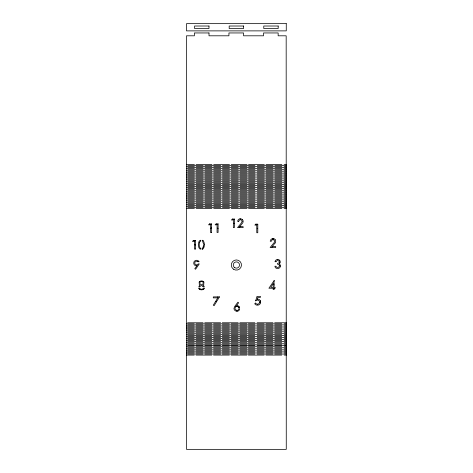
<?xml version="1.0" encoding="UTF-8"?>
<svg xmlns="http://www.w3.org/2000/svg" width="473" height="473" viewBox="0 0 473 473"><rect width="100%" height="100%" fill="white"/><g stroke="black" fill="none" stroke-linecap="round" stroke-linejoin="round"><path stroke-width="0.71" d="M242.099 221.465L241.514 222.777L237.558 227.637L238.853 227.637L242.489 223.191A2.655 2.655 0 0 0 242.531 219.709M255.662 300.816L256.987 296.388L260.44 296.388L260.44 297.363L257.732 297.375L256.898 300.13A2.129 2.129 0 0 0 255.863 300.81L255.68 300.816M257.483 299.776L257.602 299.356A1.449 1.449 0 0 0 257.649 299.178M235.631 306.8L238.629 302.738L237.86 302.217L234.596 306.634L233.975 308.443A2.649 2.649 0 0 0 234.661 310.199A2.974 2.974 0 0 0 236.601 311.204M197.087 265.625L194.793 268.723L195.568 269.261L199.281 263.916L198.181 263.916A1.981 1.981 0 0 1 197.891 264.318L197.613 264.549A1.655 1.655 0 0 1 197.14 264.774L196.413 264.839A1.685 1.685 0 0 1 195.923 264.714L195.615 264.549A2.253 2.253 0 0 1 195.189 264.176L194.977 263.887A1.614 1.614 0 0 1 194.793 263.396L194.793 262.686A1.626 1.626 0 0 1 194.977 262.202L195.609 261.534A1.815 1.815 0 0 1 196.277 261.267L196.798 261.238A1.561 1.561 0 0 1 197.342 261.392L197.72 261.634M236.671 306.658L237.357 305.8M275.05 243.087L271.413 247.533L270.124 247.533L274.074 242.673L274.659 241.36A1.661 1.661 0 0 0 273.193 239.758M211.466 223.865L210.461 224.846L210.461 227.945L211.478 227.945M195.361 240.432L194.356 241.413L194.356 244.511L195.373 244.511M199.718 281.4L199.429 281.654A1.295 1.295 0 0 0 199.068 282.493C200.191 282.996 200.357 281.281 201.545 281.524C202.728 281.281 202.893 282.99 203.999 282.493A1.295 1.295 0 0 0 203.656 281.654L203.366 281.4M279.324 263.686L279.366 263.952A1.939 1.939 0 0 1 280.081 264.738L280.318 265.59L279.301 265.59M203.431 289.429L203.91 289.05A1.318 1.318 0 0 0 204.241 288.228M197.064 265.601L196.478 265.749A2.838 2.838 0 0 1 195.976 265.749L195.727 265.708A2.211 2.211 0 0 1 195.042 265.448L194.639 265.146A3.021 3.021 0 0 1 194.137 264.543L194.013 264.324A2.584 2.584 0 0 1 193.776 263.621L193.847 262.273A2.637 2.637 0 0 1 194.196 261.539L195 260.741A2.667 2.667 0 0 1 195.739 260.392L196.827 260.286A2.749 2.749 0 0 1 197.773 260.534L197.992 260.653A3.264 3.264 0 0 1 198.418 260.948A2.885 2.885 0 0 1 199.109 261.758L197.803 261.711M257.679 299.119L258.648 299.238A2.412 2.412 0 0 1 259.37 299.61L260.126 300.467M186.498 164.456L194.409 164.456M196.124 164.456L211.957 164.456M213.666 164.456L229.5 164.456M231.208 164.456L247.042 164.456M248.491 164.456L264.324 164.456M266.039 164.456L281.873 164.456M284.054 164.462L286.348 164.462M187.781 165.509L203.183 165.509M204.892 165.509L220.725 165.509M222.44 165.509L238.274 165.509M239.982 165.509L254.959 165.509M257.265 165.509L273.098 165.509M274.807 165.509L286.443 165.509M186.498 166.555L194.409 166.555M196.124 166.555L211.957 166.555M213.666 166.555L229.5 166.555M231.208 166.555L247.042 166.555M248.491 166.555L264.324 166.555M266.039 166.555L281.873 166.555M284.054 166.561L286.348 166.561M187.781 167.608L203.183 167.608M204.892 167.608L220.725 167.608M222.44 167.608L238.274 167.608M239.982 167.608L254.959 167.608M257.265 167.608L273.098 167.608M274.807 167.608L286.443 167.608M186.498 168.654L194.409 168.654M196.124 168.654L211.957 168.654M213.666 168.654L229.5 168.654M231.208 168.654L247.042 168.654M248.491 168.654L264.324 168.654M266.039 168.654L281.873 168.654M284.054 168.66L286.348 168.66M187.781 169.706L203.183 169.706M204.892 169.706L220.725 169.706M222.44 169.706L238.274 169.706M239.982 169.706L254.959 169.706M257.265 169.706L273.098 169.706M274.807 169.706L286.443 169.706M186.498 170.753L194.409 170.753M196.124 170.753L211.957 170.753M213.666 170.753L229.5 170.753M231.208 170.753L247.042 170.753M248.491 170.753L264.324 170.753M266.039 170.753L281.873 170.753M284.054 170.759L286.348 170.759M187.781 171.805L203.183 171.805M204.892 171.805L220.725 171.805M222.44 171.805L238.274 171.805M239.982 171.805L254.959 171.805M257.265 171.805L273.098 171.805M274.807 171.805L286.443 171.805M186.498 172.852L194.409 172.852M196.124 172.852L211.957 172.852M213.666 172.852L229.5 172.852M231.208 172.852L247.042 172.852M248.491 172.852L264.324 172.852M266.039 172.852L281.873 172.852M284.054 172.858L286.348 172.858M187.781 173.898L203.183 173.898M204.892 173.898L220.725 173.898M222.44 173.898L238.274 173.898M239.982 173.898L254.959 173.898M257.265 173.898L273.098 173.898M274.807 173.898L286.443 173.898M186.498 174.951L194.409 174.951M196.124 174.951L211.957 174.951M213.666 174.951L229.5 174.951M231.208 174.951L247.042 174.951M248.491 174.951L264.324 174.951M266.039 174.951L281.873 174.951M284.054 174.957L286.348 174.957M187.781 175.997L203.183 175.997M204.892 175.997L220.725 175.997M222.44 175.997L238.274 175.997M239.982 175.997L254.959 175.997M257.265 175.997L273.098 175.997M274.807 175.997L286.443 175.997M186.498 177.05L194.409 177.05M196.124 177.05L211.957 177.05M213.666 177.05L229.5 177.05M231.208 177.05L247.042 177.05M248.491 177.05L264.324 177.05M266.039 177.05L281.873 177.05M284.054 177.056L286.348 177.056M187.781 178.102L203.183 178.102M204.892 178.102L220.725 178.102M222.44 178.102L238.274 178.102M239.982 178.102L254.959 178.102M257.265 178.102L273.098 178.102M274.807 178.102L286.443 178.102M186.498 179.155L194.409 179.155M196.124 179.155L211.957 179.155M213.666 179.155L229.5 179.155M231.208 179.155L247.042 179.155M248.491 179.155L264.324 179.155M266.039 179.155L281.873 179.155M284.054 179.161L286.348 179.161M187.781 180.201L203.183 180.201M204.892 180.201L220.725 180.201M222.44 180.201L238.274 180.201M239.982 180.201L254.959 180.201M257.265 180.201L273.098 180.201M274.807 180.201L286.443 180.201M186.498 181.254L194.409 181.254M196.124 181.254L211.957 181.254M213.666 181.254L229.5 181.254M231.208 181.254L247.042 181.254M248.491 181.254L264.324 181.254M266.039 181.254L281.873 181.254M284.054 181.26L286.348 181.26M187.781 182.282L203.183 182.282M204.892 182.282L220.725 182.282M222.44 182.282L238.274 182.282M239.982 182.282L254.959 182.282M257.265 182.282L273.098 182.282M274.807 182.282L286.443 182.282M186.498 183.335L194.409 183.335M196.124 183.335L211.957 183.335M213.666 183.335L229.5 183.335M231.208 183.335L247.042 183.335M248.491 183.335L264.324 183.335M266.039 183.335L281.873 183.335M284.054 183.341L286.348 183.341M187.781 184.381L203.183 184.381M204.892 184.381L220.725 184.381M222.44 184.381L238.274 184.381M239.982 184.381L254.959 184.381M257.265 184.381L273.098 184.381M274.807 184.381L286.443 184.381M186.498 185.434L194.409 185.434M196.124 185.434L211.957 185.434M213.666 185.434L229.5 185.434M231.208 185.434L247.042 185.434M248.491 185.434L264.324 185.434M266.039 185.434L281.873 185.434M284.054 185.44L286.348 185.44M187.781 186.528L203.183 186.528M204.892 186.528L220.725 186.528M222.44 186.528L238.274 186.528M239.982 186.528L254.959 186.528M257.265 186.528L273.098 186.528M274.807 186.528L286.443 186.528M186.498 187.58L194.409 187.58M196.124 187.58L211.957 187.58M213.666 187.58L229.5 187.58M231.208 187.58L247.042 187.58M248.491 187.58L264.324 187.58M266.039 187.58L281.873 187.58M284.054 187.586L286.348 187.586M187.781 188.626L203.183 188.626M204.892 188.626L220.725 188.626M222.44 188.626L238.274 188.626M239.982 188.626L254.959 188.626M257.265 188.626L273.098 188.626M274.807 188.626L286.443 188.626M186.498 189.679L194.409 189.679M196.124 189.679L211.957 189.679M213.666 189.679L229.5 189.679M231.208 189.679L247.042 189.679M248.491 189.679L264.324 189.679M266.039 189.679L281.873 189.679M284.054 189.685L286.348 189.685M187.781 190.725L203.183 190.725M204.892 190.725L220.725 190.725M222.44 190.725L238.274 190.725M239.982 190.725L254.959 190.725M257.265 190.725L273.098 190.725M274.807 190.725L286.443 190.725M186.498 191.778L194.409 191.778M196.124 191.778L211.957 191.778M213.666 191.778L229.5 191.778M231.208 191.778L247.042 191.778M248.491 191.778L264.324 191.778M266.039 191.778L281.873 191.778M284.054 191.784L286.348 191.784M187.781 192.824L203.183 192.824M204.892 192.824L220.725 192.824M222.44 192.824L238.274 192.824M239.982 192.824L254.959 192.824M257.265 192.824L273.098 192.824M274.807 192.824L286.443 192.824M186.498 193.877L194.409 193.877M196.124 193.877L211.957 193.877M213.666 193.877L229.5 193.877M231.208 193.877L247.042 193.877M248.491 193.877L264.324 193.877M266.039 193.877L281.873 193.877M284.054 193.883L286.348 193.883M187.781 194.923L203.183 194.923M204.892 194.923L220.725 194.923M222.44 194.923L238.274 194.923M239.982 194.923L254.959 194.923M257.265 194.923L273.098 194.923M274.807 194.923L286.443 194.923M186.498 195.976L194.409 195.976M196.124 195.976L211.957 195.976M213.666 195.976L229.5 195.976M231.208 195.976L247.042 195.976M248.491 195.976L264.324 195.976M266.039 195.976L281.873 195.976M284.054 195.982L286.348 195.982M187.781 197.022L203.183 197.022M204.892 197.022L220.725 197.022M222.44 197.022L238.274 197.022M239.982 197.022L254.959 197.022M257.265 197.022L273.098 197.022M274.807 197.022L286.443 197.022M186.498 198.075L194.409 198.075M196.124 198.075L211.957 198.075M213.666 198.075L229.5 198.075M231.208 198.075L247.042 198.075M248.491 198.075L264.324 198.075M266.039 198.075L281.873 198.075M284.054 198.081L286.348 198.081M187.781 199.121L203.183 199.121M204.892 199.121L220.725 199.121M222.44 199.121L238.274 199.121M239.982 199.121L254.959 199.121M257.265 199.121L273.098 199.121M274.807 199.121L286.443 199.121M186.498 200.174L194.409 200.174M196.124 200.174L211.957 200.174M213.666 200.174L229.5 200.174M231.208 200.174L247.042 200.174M248.491 200.174L264.324 200.174M266.039 200.174L281.873 200.174M284.054 200.18L286.348 200.18M187.781 201.226L203.183 201.226M204.892 201.226L220.725 201.226M222.44 201.226L238.274 201.226M239.982 201.226L254.959 201.226M257.265 201.226L273.098 201.226M274.807 201.226L286.443 201.226M186.498 202.273L194.409 202.273M196.124 202.273L211.957 202.273M213.666 202.273L229.5 202.273M231.208 202.273L247.042 202.273M248.491 202.273L264.324 202.273M266.039 202.273L281.873 202.273M284.054 202.284L286.348 202.284M187.781 203.325L203.183 203.325M204.892 203.325L220.725 203.325M222.44 203.325L238.274 203.325M239.982 203.325L254.959 203.325M257.265 203.325L273.098 203.325M274.807 203.325L286.443 203.325M186.498 204.371L194.409 204.371M196.124 204.371L211.957 204.371M213.666 204.371L229.5 204.371M231.208 204.371L247.042 204.371M248.491 204.371L264.324 204.371M266.039 204.371L281.873 204.371M284.054 204.377L286.348 204.377M187.781 205.406L203.183 205.406M204.892 205.406L220.725 205.406M222.44 205.406L238.274 205.406M239.982 205.406L254.959 205.406M257.265 205.406L273.098 205.406M274.807 205.406L286.443 205.406M186.498 206.453L194.409 206.453M196.124 206.453L211.957 206.453M213.666 206.453L229.5 206.453M231.208 206.453L247.042 206.453M248.491 206.453L264.324 206.453M266.039 206.453L281.873 206.453M284.054 206.459L286.348 206.459M187.781 207.505L203.183 207.505M204.892 207.505L220.725 207.505M222.44 207.505L238.274 207.505M239.982 207.505L254.959 207.505M257.265 207.505L273.098 207.505M274.807 207.505L286.443 207.505M186.498 208.552L194.409 208.552M196.124 208.552L211.957 208.552M213.666 208.552L229.5 208.552M231.208 208.552L247.042 208.552M248.491 208.552L264.324 208.552M266.039 208.552L281.873 208.552M284.054 208.558L286.348 208.558M238.747 221.399L237.677 221.399A2.832 2.832 0 0 1 240.16 218.709M211.478 228.406L210.473 228.406L210.461 232.485L211.478 232.485M195.373 244.973L194.362 244.973L194.356 249.052L195.373 249.052M275.197 261.723L276.256 261.723A1.49 1.49 0 0 1 279.206 261.882L280.199 261.888L280.187 261.492A2.117 2.117 0 0 0 279.59 260.262M198.855 288.228C199.99 287.797 200.31 289.488 201.545 289.24C202.781 289.488 203.1 287.785 204.23 288.228M257.413 300.048L257.88 300.083A1.916 1.916 0 0 1 258.435 300.284L259.299 301.141A1.886 1.886 0 0 1 259.5 301.691L259.535 302.235M259.535 302.241L260.564 302.241M260.511 302.702L259.446 302.702A2.081 2.081 0 0 1 257.454 304.222M238.741 307.87L239.61 307.87A2.247 2.247 0 0 0 238.971 306.421M187.651 322.781L203.059 322.781M204.768 322.781L220.601 322.781M222.31 322.781L238.144 322.781M239.858 322.781L254.835 322.781M257.141 322.781L272.974 322.781M274.683 322.781L286.632 322.781M186.368 323.828L194.285 323.828M195.993 323.828L211.827 323.828M213.542 323.828L229.375 323.828M231.084 323.828L246.918 323.828M248.366 323.828L264.2 323.828M265.909 323.828L281.742 323.828M284.178 323.839L286.537 323.839M187.651 324.88L203.059 324.88M204.768 324.88L220.601 324.88M222.31 324.88L238.144 324.88M239.858 324.88L254.835 324.88M257.141 324.88L272.974 324.88M274.683 324.88L286.632 324.88M186.368 325.927L194.285 325.927M195.993 325.927L211.827 325.927M213.542 325.927L229.375 325.927M231.084 325.927L246.918 325.927M248.366 325.927L264.2 325.927M265.909 325.927L281.742 325.927M284.178 325.932L286.537 325.932M187.651 326.979L203.059 326.979M204.768 326.979L220.601 326.979M222.31 326.979L238.144 326.979M239.858 326.979L254.835 326.979M257.141 326.979L272.974 326.979M274.683 326.979L286.632 326.979M186.368 328.026L194.285 328.026M195.993 328.026L211.827 328.026M213.542 328.026L229.375 328.026M231.084 328.026L246.918 328.026M248.366 328.026L264.2 328.026M265.909 328.026L281.742 328.026M284.178 328.031L286.537 328.031M187.651 329.078L203.059 329.078M204.768 329.078L220.601 329.078M222.31 329.078L238.144 329.078M239.858 329.078L254.835 329.078M257.141 329.078L272.974 329.078M274.683 329.078L286.632 329.078M186.368 330.124L194.285 330.124M195.993 330.124L211.827 330.124M213.542 330.124L229.375 330.124M231.084 330.124L246.918 330.124M248.366 330.124L264.2 330.124M265.909 330.124L281.742 330.124M284.178 330.13L286.537 330.13M187.651 331.177L203.059 331.177M204.768 331.177L220.601 331.177M222.31 331.177L238.144 331.177M239.858 331.177L254.835 331.177M257.141 331.177L272.974 331.177M274.683 331.177L286.632 331.177M186.368 332.223L194.285 332.223M195.993 332.223L211.827 332.223M213.542 332.223L229.375 332.223M231.084 332.223L246.918 332.223M248.366 332.223L264.2 332.223M265.909 332.223L281.742 332.223M284.178 332.229L286.537 332.229M187.651 333.276L203.059 333.276M204.768 333.276L220.601 333.276M222.31 333.276L238.144 333.276M239.858 333.276L254.835 333.276M257.141 333.276L272.974 333.276M274.683 333.276L286.632 333.276M186.368 334.322L194.285 334.322M195.993 334.322L211.827 334.322M213.542 334.322L229.375 334.322M231.084 334.322L246.918 334.322M248.366 334.322L264.2 334.322M265.909 334.322L281.742 334.322M284.178 334.328L286.537 334.328M187.651 335.375L203.059 335.375M204.768 335.375L220.601 335.375M222.31 335.375L238.144 335.375M239.858 335.375L254.835 335.375M257.141 335.375L272.974 335.375M274.683 335.375L286.632 335.375M186.368 336.421L194.285 336.421M195.993 336.421L211.827 336.421M213.542 336.421L229.375 336.421M231.084 336.421L246.918 336.421M248.366 336.421L264.2 336.421M265.909 336.421L281.742 336.421M284.178 336.427L286.537 336.427M187.651 337.48L203.059 337.48M204.768 337.48L220.601 337.48M222.31 337.48L238.144 337.48M239.858 337.48L254.835 337.48M257.141 337.48L272.974 337.48M274.683 337.48L286.632 337.48M186.368 338.526L194.285 338.526M195.993 338.526L211.827 338.526M213.542 338.526L229.375 338.526M231.084 338.526L246.918 338.526M248.366 338.526L264.2 338.526M265.909 338.526L281.742 338.526M284.178 338.532L286.537 338.532M187.651 339.573L203.059 339.573M204.768 339.573L220.601 339.573M222.31 339.573L238.144 339.573M239.858 339.573L254.835 339.573M257.141 339.573L272.974 339.573M274.683 339.573L286.632 339.573M186.368 340.625L194.285 340.625M195.993 340.625L211.827 340.625M213.542 340.625L229.375 340.625M231.084 340.625L246.918 340.625M248.366 340.625L264.2 340.625M265.909 340.625L281.742 340.625M284.178 340.631L286.537 340.631M187.651 341.654L203.059 341.654M204.768 341.654L220.601 341.654M222.31 341.654L238.144 341.654M239.858 341.654L254.835 341.654M257.141 341.654L272.974 341.654M274.683 341.654L286.632 341.654M186.368 342.706L194.285 342.706M195.993 342.706L211.827 342.706M213.542 342.706L229.375 342.706M231.084 342.706L246.918 342.706M248.366 342.706L264.2 342.706M265.909 342.706L281.742 342.706M284.178 342.712L286.537 342.712M187.651 343.753L203.059 343.753M204.768 343.753L220.601 343.753M222.31 343.753L238.144 343.753M239.858 343.753L254.835 343.753M257.141 343.753L272.974 343.753M274.683 343.753L286.632 343.753M186.368 344.805L194.285 344.805M195.993 344.805L211.827 344.805M213.542 344.805L229.375 344.805M231.084 344.805L246.918 344.805M248.366 344.805L264.2 344.805M265.909 344.805L281.742 344.805M284.178 344.811L286.537 344.811M187.651 345.645L203.059 345.645M204.768 345.645L220.601 345.645M222.31 345.645L238.144 345.645M239.858 345.645L254.835 345.645M257.141 345.645L272.974 345.645M274.683 345.645L286.632 345.645M186.368 346.697L194.285 346.697M195.993 346.697L211.827 346.697M213.542 346.697L229.375 346.697M231.084 346.697L246.918 346.697M248.366 346.697L264.2 346.697M265.909 346.697L281.742 346.697M284.178 346.703L286.537 346.703M187.651 347.75L203.059 347.75M204.768 347.75L220.601 347.75M222.31 347.75L238.144 347.75M239.858 347.75L254.835 347.75M257.141 347.75L272.974 347.75M274.683 347.75L286.632 347.75M186.368 348.796L194.285 348.796M195.993 348.796L211.827 348.796M213.542 348.796L229.375 348.796M231.084 348.796L246.918 348.796M248.366 348.796L264.2 348.796M265.909 348.796L281.742 348.796M284.178 348.802L286.537 348.802M187.651 349.849L203.059 349.849M204.768 349.849L220.601 349.849M222.31 349.849L238.144 349.849M239.858 349.849L254.835 349.849M257.141 349.849L272.974 349.849M274.683 349.849L286.632 349.849M186.368 350.895L194.285 350.895M195.993 350.895L211.827 350.895M213.542 350.895L229.375 350.895M231.084 350.895L246.918 350.895M248.366 350.895L264.2 350.895M265.909 350.895L281.742 350.895M284.178 350.901L286.537 350.901M187.651 351.93L203.059 351.93M204.768 351.93L220.601 351.93M222.31 351.93L238.144 351.93M239.858 351.93L254.835 351.93M257.141 351.93L272.974 351.93M274.683 351.93L286.632 351.93M186.368 352.976L194.285 352.976M195.993 352.976L211.827 352.976M213.542 352.976L229.375 352.976M231.084 352.976L246.918 352.976M248.366 352.976L264.2 352.976M265.909 352.976L281.742 352.976M284.178 352.982L286.537 352.982M187.651 354.029L203.059 354.029M204.768 354.029L220.601 354.029M222.31 354.029L238.144 354.029M239.858 354.029L254.835 354.029M257.141 354.029L272.974 354.029M274.683 354.029L286.632 354.029M186.368 355.075L194.285 355.075M195.993 355.075L211.827 355.075M213.542 355.075L229.375 355.075M231.084 355.075L246.918 355.075M248.366 355.075L264.2 355.075M265.909 355.075L281.742 355.075M284.178 355.081L286.537 355.081M199.659 289.429L199.18 289.05A1.318 1.318 0 0 1 198.843 288.228M202.686 286.118L202.787 286.212A1.514 1.514 0 0 1 203.13 286.792L204.218 286.928L204.159 286.638A2.217 2.217 0 0 0 203.786 285.869A1.857 1.857 0 0 0 203.148 285.337L203.473 284.764A1.963 1.963 0 0 0 203.851 284.161L203.975 283.682L202.929 283.682A1.531 1.531 0 0 1 202.639 284.178L202.556 284.267A1.987 1.987 0 0 1 202.273 284.51L201.859 284.711A1.129 1.129 0 0 1 201.226 284.711L200.818 284.51A2.046 2.046 0 0 1 200.528 284.267L200.446 284.178A1.614 1.614 0 0 1 200.15 283.682L199.109 283.682L199.239 284.161A1.963 1.963 0 0 0 199.612 284.764L199.937 285.337A1.857 1.857 0 0 0 199.304 285.869A2.217 2.217 0 0 0 198.932 286.638L198.867 286.928L199.955 286.792A1.514 1.514 0 0 1 200.298 286.212L200.398 286.118A1.839 1.839 0 0 1 200.747 285.869A1.638 1.638 0 0 1 201.403 285.674L201.681 285.674A1.638 1.638 0 0 1 202.338 285.869A1.839 1.839 0 0 1 202.686 286.118M260.457 301.248L260.564 302.235M211.49 223.865L211.49 227.945M195.384 240.432L195.384 244.511M273.199 238.753L273.199 239.728M272.738 238.753L272.738 239.716A1.691 1.691 0 0 0 271.325 241.295L270.237 241.289A2.832 2.832 0 0 1 272.72 238.605M240.178 218.857L240.178 219.821A1.691 1.691 0 0 0 238.764 221.399M237.44 311.175L237.44 310.318A1.602 1.602 0 0 0 238.788 308.922L239.657 308.922A2.495 2.495 0 0 1 237.446 311.222M236.606 310.235L236.606 311.175M211.49 228.406L211.49 232.485M202.125 248.26L202.125 249.212M195.384 244.973L195.384 249.052M242.141 221.435A1.691 1.691 0 0 0 240.639 219.803L240.633 218.857A2.797 2.797 0 0 1 242.495 219.738M275.091 239.604A2.655 2.655 0 0 1 275.02 243.063M273.258 238.587A2.832 2.832 0 0 1 275.144 239.498M275.044 261.705A2.649 2.649 0 0 1 277.858 259.464M277.852 259.565A2.643 2.643 0 0 1 279.602 260.245M279.372 265.572A1.679 1.679 0 0 0 277.491 264.224L277.491 263.36L278.721 263.029A1.094 1.094 0 0 0 279.023 262.686L280.158 262.344A2.028 2.028 0 0 1 279.33 263.692M260.605 302.72A3.11 3.11 0 0 1 257.377 305.156A2.944 2.944 0 0 1 254.722 303.696L255.544 302.927A2.034 2.034 0 0 0 257.454 304.157M260.239 300.461A3.11 3.11 0 0 1 260.576 301.266M235.666 306.823A2.927 2.927 0 0 0 234.998 308.42A1.839 1.839 0 0 0 236.606 310.211M236.677 306.675A1.573 1.573 0 0 1 238.77 307.858M237.493 305.783A2.063 2.063 0 0 1 238.977 306.415M203.402 289.381A3.855 3.855 0 0 1 199.683 289.381M199.754 281.453A3.252 3.252 0 0 1 203.337 281.453M203.13 240.751A1.703 1.703 0 0 0 202.125 240.249C202.941 241.248 203.136 244.316 204.36 244.511A7.964 7.964 0 0 0 203.828 241.821A2.992 2.992 0 0 0 203.136 240.739M203.816 247.663A7.952 7.952 0 0 0 204.366 244.973L203.544 244.973A8.017 8.017 0 0 1 203.195 246.965M203.733 247.639A2.377 2.377 0 0 1 202.166 249.342M203.106 246.953A1.851 1.851 0 0 1 202.178 248.349M280.341 266.045L280.318 266.323A2.383 2.383 0 0 1 279.537 267.878A2.974 2.974 0 0 1 277.456 268.516A2.808 2.808 0 0 1 275.664 267.83A2.288 2.288 0 0 1 274.949 266.228L275.984 266.228A1.661 1.661 0 0 0 279.265 266.045L280.329 266.045M199.571 242.489L199.529 242.625A7.639 7.639 0 0 0 199.517 246.823L199.724 247.338A2.495 2.495 0 0 0 199.996 247.775L200.416 248.148A1.029 1.029 0 0 0 200.706 248.248L200.552 249.2A1.762 1.762 0 0 1 199.99 248.981L199.612 248.692A2.974 2.974 0 0 1 199.103 248.023L198.879 247.545A7.852 7.852 0 0 1 198.861 241.934L199.009 241.608A3.021 3.021 0 0 1 199.606 240.792L199.984 240.503A1.786 1.786 0 0 1 200.706 240.26L200.706 241.189A1.017 1.017 0 0 0 200.416 241.289L199.996 241.668A2.643 2.643 0 0 0 199.671 242.229L199.571 242.489M215.576 301.431L213.293 305.18L214.115 305.688L216.735 301.431L215.576 301.431M219.502 296.89L217.006 300.976L215.854 300.976L218.378 296.89L219.502 296.89M217.852 296.89L217.249 297.878L213.293 297.878L213.293 296.902L217.852 296.89M274.18 280.507L268.901 288.234L275.162 288.234L275.162 287.306L270.704 287.3L274.18 282.198L274.18 280.507M240.237 226.656L239.433 227.637L243.128 227.637L243.128 226.668L240.237 226.656M272.797 246.551L271.999 247.533L275.688 247.533L275.688 246.563L272.797 246.551M274.18 283.794L273.152 284.823L273.152 286.396L274.169 286.396L274.18 283.794M218.071 223.865L217.066 224.846L217.066 227.945L218.083 227.945L218.094 223.865M234.348 219.017L233.343 220.004L233.343 223.102L234.36 223.102L234.371 219.017M257.773 224.125L256.768 225.107L256.768 228.205L257.785 228.205L257.797 224.172M209.557 223.865L208.528 224.846L209.776 224.846L210.804 223.865L209.557 223.865M193.451 240.432L192.422 241.413L193.67 241.413L194.699 240.432L193.451 240.432M216.161 223.865L215.132 224.846L216.38 224.846L217.409 223.865L216.161 223.865M232.438 219.017L231.409 220.004L232.657 220.004L233.686 219.017L232.438 219.017M255.863 224.125L254.835 225.107L256.082 225.107L257.111 224.125L255.863 224.125M286.266 23.65L186.498 23.65L186.498 30.881L286.266 30.881L286.266 23.65M208.989 26.015L194.574 26.015L194.574 28.516L208.989 28.516L208.989 26.015M243.589 26.015L229.174 26.015L229.174 28.516L243.589 28.516L243.589 26.015M278.189 26.015L263.768 26.015L263.768 28.516L278.189 28.516L278.189 26.015M209.007 32.95L194.362 32.95L194.362 35.806L186.498 35.806L186.498 449.35L286.266 449.35L286.177 35.806L278.148 35.806L278.148 32.95L263.496 32.95L263.496 35.806L243.577 35.806L243.577 32.95L228.932 32.95L228.932 35.806L209.007 35.806L209.007 32.95M234.36 223.558L233.355 223.558L233.343 227.637L234.36 227.637L234.371 223.558M218.083 228.406L217.077 228.406L217.066 232.485L218.083 232.485L218.094 228.406M257.785 228.666L256.78 228.666L256.768 232.746L257.785 232.746L257.797 228.666M274.169 288.69L273.163 288.69L273.152 289.482L274.169 289.494L274.18 288.701M234.815 267.73A3.134 3.134 0 0 0 239.515 265.016A3.134 3.134 0 0 0 234.815 262.302A3.134 3.134 0 0 0 234.815 267.73M233.408 269.143A5.085 5.085 0 0 0 241.443 265.536A5.085 5.085 0 0 0 234.301 260.381A5.085 5.085 0 0 0 233.408 269.143"/></g></svg>
